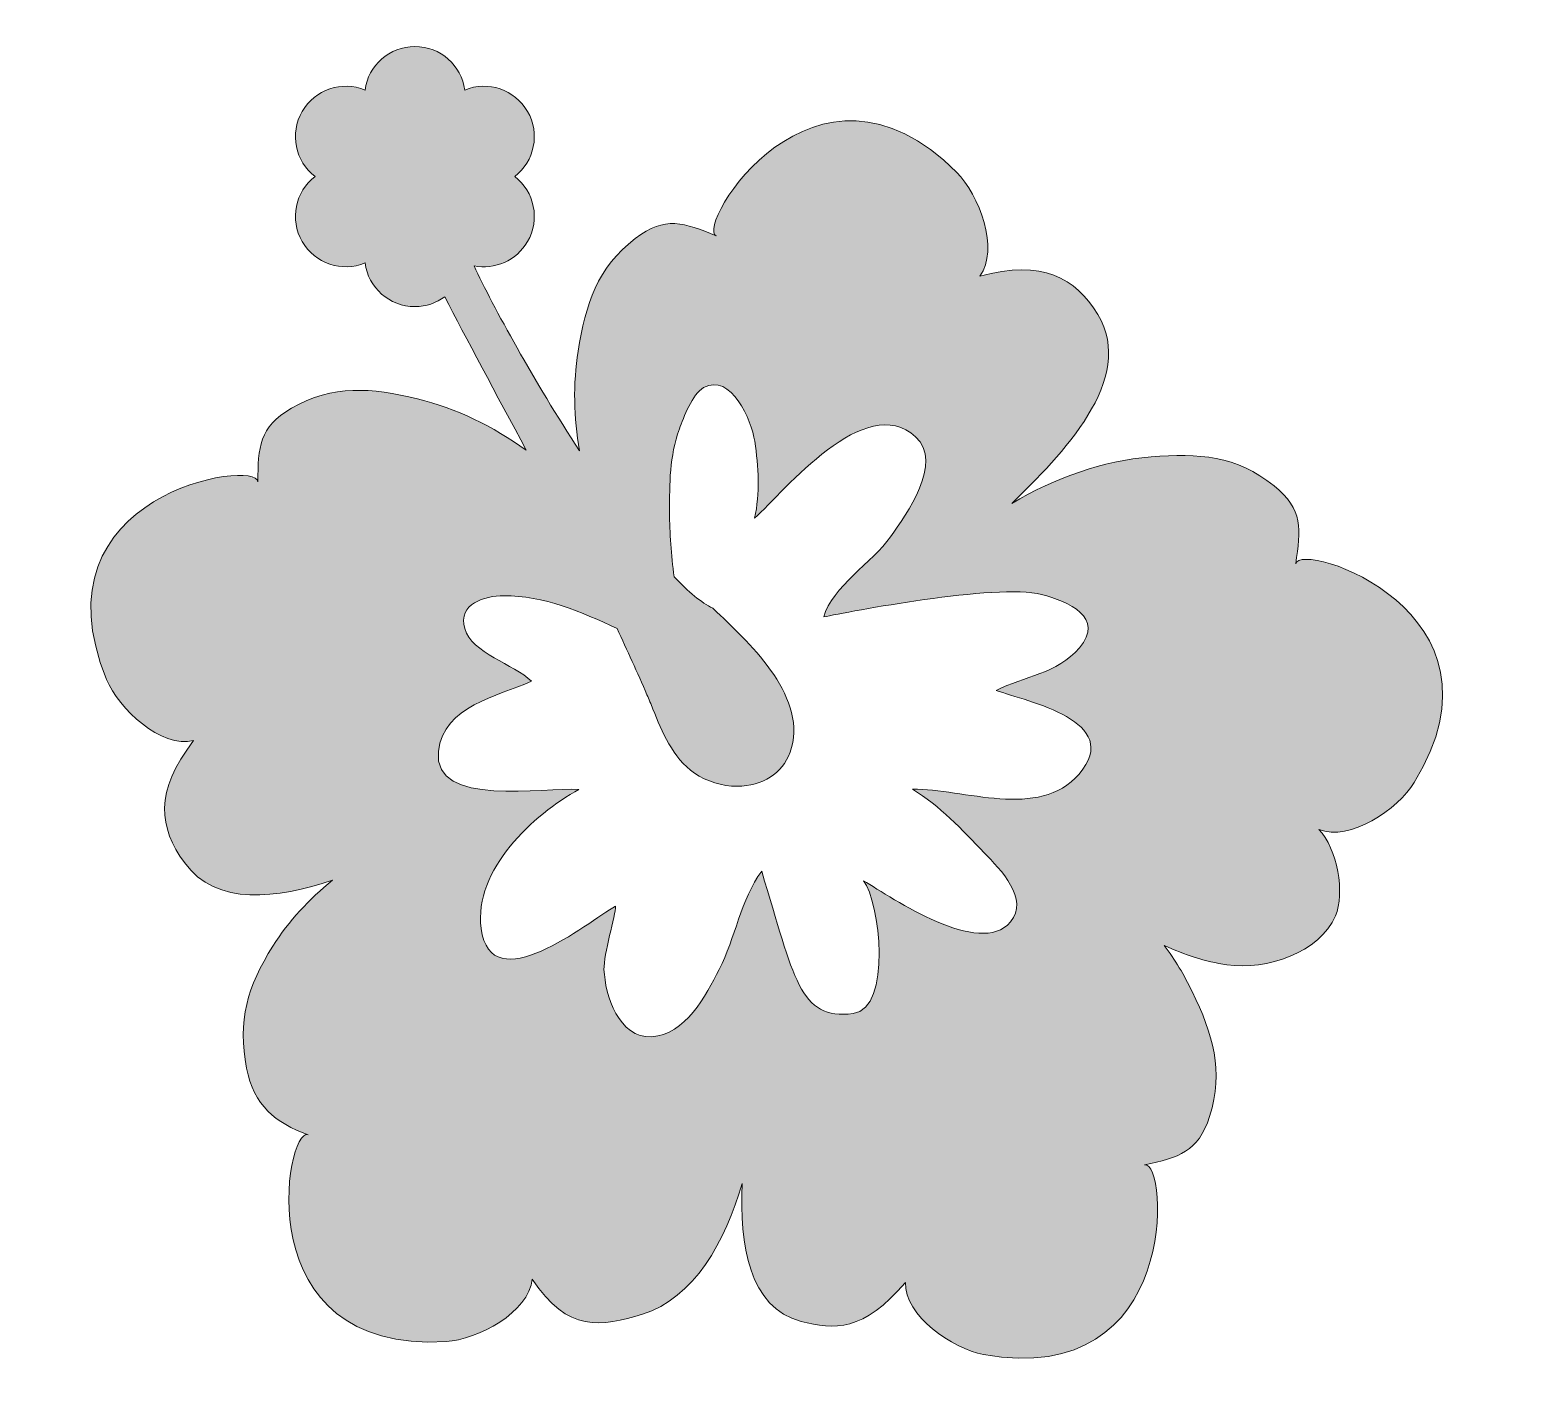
# Model space of a CAD drawing. Header units: inches. Extents: x -5 to 107, y -2 to 100.
import ezdxf

# ---------------------------------------------------------------- set-up
doc = ezdxf.new("R2010")
doc.units = ezdxf.units.IN
doc.header["$MEASUREMENT"] = 0
doc.layers.add('Layer 1', color=7, linetype='Continuous')

msp = doc.modelspace()

# ---------------------------------------------------------------- hatches: boundary and pattern name
at = {"layer": 'Layer 1', "true_color": 0x30b6ba}
h = msp.add_hatch(color=135, dxfattribs=at)
edge = h.paths.add_edge_path()
edge.add_spline(control_points=[(90.56, 59.71), (90.94, 62.28), (91.14, 63.81), (88.93, 65.57), (86.1, 67.85), (83.26, 68.03), (79.69, 67.75), (76.01, 67.46), (72.5, 66.16), (69.21, 64.25), (72.91, 67.82), (78.64, 73.61), (75.68, 78.45), (73.98, 81.21), (71.53, 82.59), (66.81, 81.33), (68.31, 83.35), (66.75, 87.45), (65.08, 89.13), (54.41, 99.85), (45.35, 85.04), (47.01, 84.36), (44.6, 85.34), (43.17, 85.89), (40.92, 84.16), (38.05, 81.95), (37.2, 79.23), (36.63, 75.69), (36.23, 73.22), (36.3, 70.71), (36.72, 68.21), (33.35, 73.4), (30.25, 78.99), (28.8, 82.11), (30.35, 81.8), (31.99, 82.48), (32.82, 83.93), (33.79, 85.59), (33.34, 87.68), (31.86, 88.82), (33.34, 89.96), (33.79, 92.04), (32.82, 93.71), (31.87, 95.37), (29.84, 96.03), (28.11, 95.32), (27.86, 97.17), (26.28, 98.59), (24.36, 98.59), (22.44, 98.59), (20.85, 97.17), (20.61, 95.32), (18.88, 96.03), (16.85, 95.37), (15.89, 93.71), (14.93, 92.04), (15.37, 89.96), (16.85, 88.82), (15.37, 87.68), (14.93, 85.59), (15.89, 83.93), (16.85, 82.26), (18.88, 81.61), (20.61, 82.32), (20.85, 80.47), (22.43, 79.04), (24.36, 79.04), (25.2, 79.04), (25.97, 79.31), (26.6, 79.78), (28.15, 76.75), (30.48, 72.44), (32.73, 68.25), (30.21, 70.04), (27.49, 71.4), (24.55, 72.1), (21.06, 72.94), (18.23, 73.2), (15.08, 71.4), (12.63, 69.99), (12.58, 68.46), (12.55, 65.86), (12.57, 67.66), (-4.59, 65), (1.19, 51.02), (2.09, 48.83), (5.28, 45.81), (7.73, 46.42), (4.74, 42.55), (5.14, 39.88), (7.03, 37.25), (9.43, 33.92), (14.03, 34.56), (18.17, 35.92), (16.41, 34.5), (14.88, 32.87), (13.68, 30.97), (11.77, 27.94), (11.02, 25.36), (11.71, 21.79), (12.24, 19.01), (13.88, 17.67), (16.33, 16.8), (14.63, 17.4), (11.6, 0.31), (26.7, 1.25), (29.06, 1.4), (32.95, 3.44), (33.17, 5.95), (35.86, 1.88), (38.36, 2.36), (41.46, 3.3), (45.3, 4.47), (47.74, 8.85), (48.95, 13.12), (48.74, 8.56), (49.47, 3.78), (53.38, 2.77), (55.88, 2.12), (58.07, 1.97), (61.22, 5.7), (61.15, 3.18), (64.77, 0.71), (67.1, 0.28), (81.99, -2.41), (80.96, 14.92), (79.2, 14.53), (81.74, 15.1), (83.23, 15.47), (84.09, 18.17), (85.18, 21.63), (84.33, 24.34), (82.77, 27.57), (82.19, 28.79), (81.48, 29.94), (80.68, 31.02), (82.19, 30.34), (83.76, 29.8), (85.39, 29.57), (88.4, 29.15), (92.34, 30.46), (93.55, 33.25), (94.27, 34.9), (93.69, 38.33), (92.29, 39.75), (94.62, 38.77), (98.23, 41.26), (99.47, 43.28), (107.36, 56.18), (90.83, 61.49), (90.56, 59.71)], knot_values=[0, 0, 0, 0, 1, 1, 1, 2, 2, 2, 3, 3, 3, 4, 4, 4, 5, 5, 5, 6, 6, 6, 7, 7, 7, 8, 8, 8, 9, 9, 9, 10, 10, 10, 11, 11, 11, 12, 12, 12, 13, 13, 13, 14, 14, 14, 15, 15, 15, 16, 16, 16, 17, 17, 17, 18, 18, 18, 19, 19, 19, 20, 20, 20, 21, 21, 21, 22, 22, 22, 23, 23, 23, 24, 24, 24, 25, 25, 25, 26, 26, 26, 27, 27, 27, 28, 28, 28, 29, 29, 29, 30, 30, 30, 31, 31, 31, 32, 32, 32, 33, 33, 33, 34, 34, 34, 35, 35, 35, 36, 36, 36, 37, 37, 37, 38, 38, 38, 39, 39, 39, 40, 40, 40, 41, 41, 41, 42, 42, 42, 43, 43, 43, 44, 44, 44, 45, 45, 45, 46, 46, 46, 47, 47, 47, 48, 48, 48, 49, 49, 49, 50, 50, 50, 50], degree=3, periodic=1)
edge = h.paths.add_edge_path()
edge.add_spline(control_points=[(74.27, 43.9), (71.27, 40.42), (65.58, 42.82), (61.76, 42.77), (63.78, 41.53), (65.5, 39.72), (67.15, 37.99), (68.36, 36.74), (70.56, 34.51), (69.12, 32.79), (66.84, 30.08), (60.26, 34.56), (58.08, 35.89), (59.29, 34.37), (60.25, 26.27), (57.29, 25.9), (53.23, 25.39), (52.86, 28.61), (50.42, 36.6), (48.86, 34.5), (48.43, 31.54), (47.23, 29.22), (46.22, 27.27), (44.68, 24.29), (42.15, 24.16), (39.69, 24.04), (38.65, 27.28), (38.57, 29.22), (38.53, 30.31), (39.45, 33.32), (39.44, 33.98), (37.29, 32.73), (30.05, 26.78), (29.34, 32.3), (28.76, 36.71), (33.27, 40.87), (36.69, 42.75), (34.15, 42.95), (25.66, 41.33), (26.13, 45.6), (26.51, 49.08), (30.55, 49.7), (33.12, 50.89), (31.8, 52.17), (28.62, 52.99), (28.1, 54.84), (27.58, 56.71), (29.6, 57.3), (31.03, 57.31), (34.02, 57.33), (36.89, 56.08), (39.55, 54.85), (40.31, 53.21), (41.08, 51.53), (41.8, 49.87), (41.95, 49.52), (42.1, 49.16), (42.25, 48.79), (42.93, 47.08), (43.71, 45.15), (45.38, 43.97), (46.28, 43.35), (47.44, 42.99), (48.58, 42.99), (50.48, 42.99), (51.97, 43.94), (52.55, 45.54), (54, 49.52), (49.66, 53.62), (47.06, 56.07), (47.06, 56.07), (46.74, 56.37), (46.74, 56.37), (45.9, 56.77), (44.91, 57.6), (43.84, 58.73), (43.61, 60.38), (43.5, 62.03), (43.5, 63.58), (43.5, 65.79), (43.48, 67.75), (44.24, 69.85), (44.55, 70.69), (45.2, 72.48), (46.06, 72.95), (48.11, 74.09), (49.67, 70.5), (49.9, 68.92), (50.18, 66.99), (50.3, 65.01), (49.89, 63.13), (52.16, 65.23), (58.22, 72.71), (61.98, 69.26), (64.11, 67.29), (61.3, 63.45), (60.1, 61.73), (58.77, 59.83), (55.68, 57.96), (55.09, 55.72), (56.87, 56.07), (68.04, 58.27), (71.46, 57.4), (73.47, 56.88), (76.25, 55.67), (74.3, 53.39), (72.62, 51.42), (70.16, 51.28), (68.04, 50.19), (70.42, 49.34), (77.69, 47.89), (74.27, 43.9)], knot_values=[0, 0, 0, 0, 1, 1, 1, 2, 2, 2, 3, 3, 3, 4, 4, 4, 5, 5, 5, 6, 6, 6, 7, 7, 7, 8, 8, 8, 9, 9, 9, 10, 10, 10, 11, 11, 11, 12, 12, 12, 13, 13, 13, 14, 14, 14, 15, 15, 15, 16, 16, 16, 17, 17, 17, 18, 18, 18, 19, 19, 19, 20, 20, 20, 21, 21, 21, 22, 22, 22, 23, 23, 23, 24, 24, 24, 25, 25, 25, 26, 26, 26, 27, 27, 27, 28, 28, 28, 29, 29, 29, 30, 30, 30, 31, 31, 31, 32, 32, 32, 33, 33, 33, 34, 34, 34, 35, 35, 35, 36, 36, 36, 37, 37, 37, 37], degree=3, periodic=1)

# ---------------------------------------------------------------- linework, layer by layer
at = {"layer": 'Layer 1', "lineweight": 0}
for points, knots in [([(90.56, 59.71), (90.94, 62.28), (91.14, 63.81), (88.93, 65.57), (86.1, 67.85), (83.26, 68.03), (79.69, 67.75), (76.01, 67.46), (72.5, 66.16), (69.21, 64.25), (72.91, 67.82), (78.64, 73.61), (75.68, 78.45), (73.98, 81.21), (71.53, 82.59), (66.81, 81.33), (68.31, 83.35), (66.75, 87.45), (65.08, 89.13), (54.41, 99.85), (45.35, 85.04), (47.01, 84.36), (44.6, 85.34), (43.17, 85.89), (40.92, 84.16), (38.05, 81.95), (37.2, 79.23), (36.63, 75.69), (36.23, 73.22), (36.3, 70.71), (36.72, 68.21), (33.35, 73.4), (30.25, 78.99), (28.8, 82.11), (30.35, 81.8), (31.99, 82.48), (32.82, 83.93), (33.79, 85.59), (33.34, 87.68), (31.86, 88.82), (33.34, 89.96), (33.79, 92.04), (32.82, 93.71), (31.87, 95.37), (29.84, 96.03), (28.11, 95.32), (27.86, 97.17), (26.28, 98.59), (24.36, 98.59), (22.44, 98.59), (20.85, 97.17), (20.61, 95.32), (18.88, 96.03), (16.85, 95.37), (15.89, 93.71), (14.93, 92.04), (15.37, 89.96), (16.85, 88.82), (15.37, 87.68), (14.93, 85.59), (15.89, 83.93), (16.85, 82.26), (18.88, 81.61), (20.61, 82.32), (20.85, 80.47), (22.43, 79.04), (24.36, 79.04), (25.2, 79.04), (25.97, 79.31), (26.6, 79.78), (28.15, 76.75), (30.48, 72.44), (32.73, 68.25), (30.21, 70.04), (27.49, 71.4), (24.55, 72.1), (21.06, 72.94), (18.23, 73.2), (15.08, 71.4), (12.63, 69.99), (12.58, 68.46), (12.55, 65.86), (12.57, 67.66), (-4.59, 65), (1.19, 51.02), (2.09, 48.83), (5.28, 45.81), (7.73, 46.42), (4.74, 42.55), (5.14, 39.88), (7.03, 37.25), (9.43, 33.92), (14.03, 34.56), (18.17, 35.92), (16.41, 34.5), (14.88, 32.87), (13.68, 30.97), (11.77, 27.94), (11.02, 25.36), (11.71, 21.79), (12.24, 19.01), (13.88, 17.67), (16.33, 16.8), (14.63, 17.4), (11.6, 0.31), (26.7, 1.25), (29.06, 1.4), (32.95, 3.44), (33.17, 5.95), (35.86, 1.88), (38.36, 2.36), (41.46, 3.3), (45.3, 4.47), (47.74, 8.85), (48.95, 13.12), (48.74, 8.56), (49.47, 3.78), (53.38, 2.77), (55.88, 2.12), (58.07, 1.97), (61.22, 5.7), (61.15, 3.18), (64.77, 0.71), (67.1, 0.28), (81.99, -2.41), (80.96, 14.92), (79.2, 14.53), (81.74, 15.1), (83.23, 15.47), (84.09, 18.17), (85.18, 21.63), (84.33, 24.34), (82.77, 27.57), (82.19, 28.79), (81.48, 29.94), (80.68, 31.02), (82.19, 30.34), (83.76, 29.8), (85.39, 29.57), (88.4, 29.15), (92.34, 30.46), (93.55, 33.25), (94.27, 34.9), (93.69, 38.33), (92.29, 39.75), (94.62, 38.77), (98.23, 41.26), (99.47, 43.28), (107.36, 56.18), (90.83, 61.49), (90.56, 59.71)], [0, 0, 0, 0, 1, 1, 1, 2, 2, 2, 3, 3, 3, 4, 4, 4, 5, 5, 5, 6, 6, 6, 7, 7, 7, 8, 8, 8, 9, 9, 9, 10, 10, 10, 11, 11, 11, 12, 12, 12, 13, 13, 13, 14, 14, 14, 15, 15, 15, 16, 16, 16, 17, 17, 17, 18, 18, 18, 19, 19, 19, 20, 20, 20, 21, 21, 21, 22, 22, 22, 23, 23, 23, 24, 24, 24, 25, 25, 25, 26, 26, 26, 27, 27, 27, 28, 28, 28, 29, 29, 29, 30, 30, 30, 31, 31, 31, 32, 32, 32, 33, 33, 33, 34, 34, 34, 35, 35, 35, 36, 36, 36, 37, 37, 37, 38, 38, 38, 39, 39, 39, 40, 40, 40, 41, 41, 41, 42, 42, 42, 43, 43, 43, 44, 44, 44, 45, 45, 45, 46, 46, 46, 47, 47, 47, 48, 48, 48, 49, 49, 49, 50, 50, 50, 50]), ([(74.27, 43.9), (71.27, 40.42), (65.58, 42.82), (61.76, 42.77), (63.78, 41.53), (65.5, 39.72), (67.15, 37.99), (68.36, 36.74), (70.56, 34.51), (69.12, 32.79), (66.84, 30.08), (60.26, 34.56), (58.08, 35.89), (59.29, 34.37), (60.25, 26.27), (57.29, 25.9), (53.23, 25.39), (52.86, 28.61), (50.42, 36.6), (48.86, 34.5), (48.43, 31.54), (47.23, 29.22), (46.22, 27.27), (44.68, 24.29), (42.15, 24.16), (39.69, 24.04), (38.65, 27.28), (38.57, 29.22), (38.53, 30.31), (39.45, 33.32), (39.44, 33.98), (37.29, 32.73), (30.05, 26.78), (29.34, 32.3), (28.76, 36.71), (33.27, 40.87), (36.69, 42.75), (34.15, 42.95), (25.66, 41.33), (26.13, 45.6), (26.51, 49.08), (30.55, 49.7), (33.12, 50.89), (31.8, 52.17), (28.62, 52.99), (28.1, 54.84), (27.58, 56.71), (29.6, 57.3), (31.03, 57.31), (34.02, 57.33), (36.89, 56.08), (39.55, 54.85), (40.31, 53.21), (41.08, 51.53), (41.8, 49.87), (41.95, 49.52), (42.1, 49.16), (42.25, 48.79), (42.93, 47.08), (43.71, 45.15), (45.38, 43.97), (46.28, 43.35), (47.44, 42.99), (48.58, 42.99), (50.48, 42.99), (51.97, 43.94), (52.55, 45.54), (54, 49.52), (49.66, 53.62), (47.06, 56.07), (47.06, 56.07), (46.74, 56.37), (46.74, 56.37), (45.9, 56.77), (44.91, 57.6), (43.84, 58.73), (43.61, 60.38), (43.5, 62.03), (43.5, 63.58), (43.5, 65.79), (43.48, 67.75), (44.24, 69.85), (44.55, 70.69), (45.2, 72.48), (46.06, 72.95), (48.11, 74.09), (49.67, 70.5), (49.9, 68.92), (50.18, 66.99), (50.3, 65.01), (49.89, 63.13), (52.16, 65.23), (58.22, 72.71), (61.98, 69.26), (64.11, 67.29), (61.3, 63.45), (60.1, 61.73), (58.77, 59.83), (55.68, 57.96), (55.09, 55.72), (56.87, 56.07), (68.04, 58.27), (71.46, 57.4), (73.47, 56.88), (76.25, 55.67), (74.3, 53.39), (72.62, 51.42), (70.16, 51.28), (68.04, 50.19), (70.42, 49.34), (77.69, 47.89), (74.27, 43.9)], [0, 0, 0, 0, 1, 1, 1, 2, 2, 2, 3, 3, 3, 4, 4, 4, 5, 5, 5, 6, 6, 6, 7, 7, 7, 8, 8, 8, 9, 9, 9, 10, 10, 10, 11, 11, 11, 12, 12, 12, 13, 13, 13, 14, 14, 14, 15, 15, 15, 16, 16, 16, 17, 17, 17, 18, 18, 18, 19, 19, 19, 20, 20, 20, 21, 21, 21, 22, 22, 22, 23, 23, 23, 24, 24, 24, 25, 25, 25, 26, 26, 26, 27, 27, 27, 28, 28, 28, 29, 29, 29, 30, 30, 30, 31, 31, 31, 32, 32, 32, 33, 33, 33, 34, 34, 34, 35, 35, 35, 36, 36, 36, 37, 37, 37, 37])]:
    msp.add_open_spline(points, degree=3, knots=knots, dxfattribs=at)

doc.saveas('drawing.dxf')
